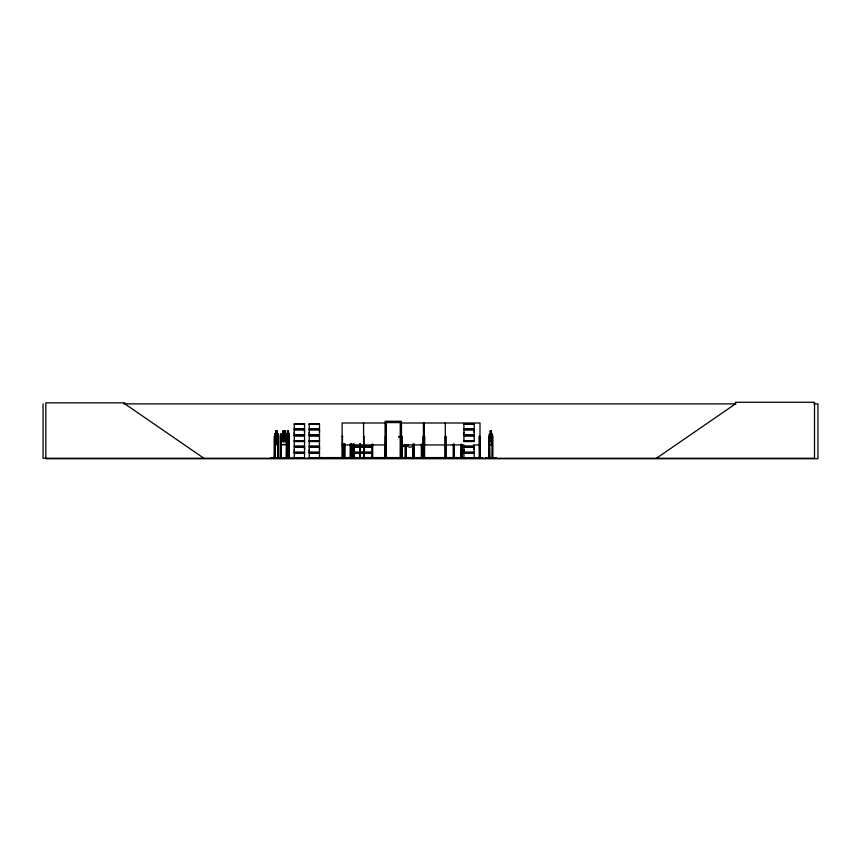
<?xml version="1.0" encoding="UTF-8"?>
<svg xmlns="http://www.w3.org/2000/svg" width="861" height="861" viewBox="0 0 861 861"><rect width="100%" height="100%" fill="white"/><g stroke="black" fill="none" stroke-linecap="round" stroke-linejoin="round"><path stroke-width="1.29" d="M294.29 452.176L294.29 449.657M294.29 434.913L294.29 432.394M304.536 449.657L304.536 447.128L294.279 447.128L294.279 452.176L304.546 452.176L304.546 447.128M304.536 432.394L304.536 429.876L294.279 429.876L294.279 434.913L304.546 434.913L304.546 429.876M309.228 452.176L309.228 447.128L319.496 447.128L319.485 452.176L309.228 452.176L309.239 449.657M309.228 434.913L309.228 429.876L319.496 429.876L319.485 434.913L309.228 434.913L309.239 432.394M319.485 449.657L319.485 447.128M319.485 432.394L319.485 429.876M463.918 452.176L463.918 447.128L474.185 447.128L474.174 452.176L463.918 452.176L463.928 449.657M463.918 434.913L463.918 429.876L474.185 429.876L474.174 434.913L463.918 434.913L463.928 432.394M474.174 449.657L474.174 447.128M474.174 432.394L474.174 429.876M404.713 444.33L404.648 446.246L404.078 446.246L405.628 444.9L408.426 444.9L404.078 446.246L407.339 444.814M408.964 458.256L417.015 457.815L382.187 458.213M409.072 457.848L417.004 457.826M288.973 444.61L288.962 433.729M304.546 441.004L294.171 440.907L304.546 440.8M294.247 458.256L294.29 453.187M309.196 458.256L319.496 458.052L319.496 453.187L309.228 453.187L309.228 458.052M352.257 444.072L352.181 458.063M463.821 440.907L474.196 441.004M463.853 458.084L474.196 458.052L474.174 453.187L463.918 453.187L463.961 458.256M491.33 433.729L492.492 434.719L492.061 444.61L489.435 444.61M277.974 444.61L278.512 441.93M277.22 433.718L277.802 439.756L277.134 441.919L275.897 441.919L275.229 439.756L275.229 434.719L275.897 433.815M277.156 434.816L275.897 434.719M277.102 433.729L278.081 433.718L274.885 433.815M278.081 433.718L278.534 434.783L277.963 433.729M485.313 458.256L496.593 458.256M485.453 458.213L496.442 458.213M492.793 458.256L492.75 436.333L492.18 436.333L492.148 458.267L492.815 457.471M270.655 457.858L293.02 458.267M277.651 458.256L277.759 441.489M277.834 458.203L277.963 457.471M405.1 458.203L405.057 446.224M346.025 458.203L338.631 457.826L367.819 458.203M347.026 458.203L376.214 457.858L369.132 458.203M359.866 458.256L359.78 444.072M360.07 457.848L360.285 444.072M286.81 433.729L286.509 458.267M286.896 433.729L286.756 458.267L286.831 444.072M442.532 458.203L447.666 458.267M442.554 457.848L447.655 457.815M447.623 457.848L442.554 458.16M346.036 457.858L338.621 457.848M350.879 458.213L350.814 444.072M488.962 458.213L489.522 433.729M419.619 457.848L428.434 457.858M294.182 458.138L304.546 458.052L304.536 453.187L294.279 453.187M352.117 458.181L352.171 457.471M274.444 458.267L274.971 433.729M274.95 444.61L274.971 433.815M287.552 433.815L287.057 440.907L287.875 438.389L288.672 441.015L288.058 437.808L288.607 434.665L287.552 434.719L287.552 439.756L288.424 439.756L288.424 434.654L287.865 437.184L287.144 434.665L287.09 439.756L287.552 441.919L288.424 441.919L288.887 434.719L288.446 431.027L287.434 431.027L287.466 433.815L287.52 431.027M286.347 439.756L285.174 441.919L283 441.919L281.827 439.756L281.827 434.719L283 433.815L283 431.113M490.243 433.815L489.683 439.756L490.243 441.919L491.287 441.919L491.846 439.756L491.33 431.027M280.492 458.267L280.535 434.687L281.278 433.729L282.914 433.729M289.038 444.524L281.31 444.524L280.654 434.73L281.321 433.729M405.908 444.965L404.648 446.246L407.479 444.814M401.592 447.472L405.553 444.599M656.448 458.267L735.488 403.874L735.488 402.27L814.517 402.27L814.517 458.267L43.05 458.267L43.05 403.874M399.138 437.151C400.29 435.3 397.265 437.205 399.31 436.968M123.855 403.874L735.897 403.874M813.914 403.874L817.95 403.874L817.95 458.73L45.827 458.73L45.827 402.84L124.867 402.84L124.867 403.874L203.896 458.267M386.406 422.514L400.161 422.514M385.513 422.999L342.118 422.999L342.118 458.267M294.268 423.795L304.546 423.795M309.217 423.795L319.496 423.795M463.907 423.795L474.196 423.795M309.217 423.999L319.496 423.989L319.485 428.864L309.228 428.864L309.228 423.999M294.29 424.301L304.536 424.301M309.239 424.301L319.485 424.301M463.928 424.301L474.174 424.301M294.279 428.864L304.546 428.864L304.546 423.999L294.268 423.989L294.29 428.864M294.204 429.208L304.611 429.208M309.153 429.208L319.56 429.208M463.853 429.208L474.26 429.208M294.204 429.521L304.611 429.521M309.153 429.521L319.56 429.521M463.853 429.521L474.26 429.521M275.778 433.729L275.778 431.027L277.177 431.027L277.177 444.61M491.405 431.027L490.21 431.027L490.329 433.815M275.821 431.113L277.134 431.113M282.946 431.113L285.174 431.113M287.466 431.113L288.424 431.113M490.243 431.113L491.373 431.113M276.919 431.565L276.123 431.565L276.123 432.47L276.919 432.47M288.263 431.565L287.714 431.565L288.263 432.47M274.863 433.729L275.918 433.729M285.206 433.729L287.52 433.729M288.37 433.729L289.048 433.729M489.446 433.729L490.286 433.729M281.31 433.815L289.038 433.815M489.457 433.815L492.115 433.815M278.437 434.676L278.415 458.267L278.157 457.471M289.382 434.676L289.264 458.267M489.166 434.687L489.511 444.61M492.524 434.676L492.406 458.267M294.204 435.268L304.611 435.268M309.153 435.268L319.56 435.268M463.853 435.268L474.26 435.268M294.204 435.58L304.611 435.58M309.153 435.58L319.56 435.58M463.853 435.58L474.26 435.58M294.279 435.935L304.546 435.935L304.546 440.789L294.29 440.66M278.372 436.333L278.125 458.267M286.229 436.333L287.326 436.333M342.118 436.333L342.743 436.333M363.568 436.333L364.192 436.333M385.384 436.333L385.093 458.267M401.484 436.333L402.098 436.333L402.141 458.267L402.098 457.471M480.007 436.333L479.254 436.333L479.362 458.267M489.145 436.333L489.489 458.267L489.403 436.333M275.897 439.756L277.134 439.756M319.485 440.66L309.239 440.66L309.228 435.935L319.496 435.935L319.496 440.789L309.217 440.789M463.928 440.66L474.174 440.66L474.174 435.935L463.918 435.935L463.918 440.789L474.196 440.789M309.142 440.95L319.496 441.058M309.217 441.23L319.496 441.241L319.485 446.116L309.228 446.116L309.228 441.262M463.907 441.241L474.196 441.23M294.29 441.553L304.536 441.553M309.239 441.553L319.485 441.553M463.928 441.553L474.174 441.553M274.519 441.93L274.853 444.61L278.103 444.61L278.555 434.665M280.578 441.93L281.299 444.61L289.059 444.61M286.509 441.93L286.885 444.61M274.885 444.524L278.028 444.524M489.457 444.524L492.115 444.524M342.118 444.943L385.513 444.943M401.484 444.943L463.982 444.943M473.335 444.943L480.007 444.943M294.279 446.116L304.546 446.116L304.546 441.262L294.268 441.262L294.29 446.116M352.214 446.116L362.481 446.116M362.911 446.116L371.801 446.116M463.918 446.116L474.185 446.116M294.204 446.472L304.611 446.472M309.153 446.472L319.56 446.472M352.138 446.472L362.546 446.472M362.847 446.472L371.866 446.472M463.853 446.472L474.26 446.472M294.204 446.784L304.611 446.784M309.153 446.784L319.56 446.784M352.138 446.784L362.546 446.784M362.847 446.784L371.866 446.784M463.853 446.784L474.26 446.784M352.214 447.128L362.481 447.128M362.911 447.128L371.801 447.128M352.214 452.176L362.481 452.176M362.911 452.176L371.801 452.176M294.204 452.52L304.611 452.52M309.153 452.52L319.56 452.52M352.138 452.52L362.546 452.52M362.847 452.52L371.866 452.52M463.853 452.52L474.26 452.52M294.204 452.832L304.611 452.832M309.153 452.832L319.56 452.832M352.138 452.832L362.546 452.832M362.847 452.832L371.866 452.832M463.853 452.832L474.26 452.832M352.214 453.187L362.481 453.187M362.911 453.187L371.801 453.187M274.874 457.471L274.132 457.471L274.196 458.267L274.196 436.333L274.81 436.333L274.917 458.256M277.694 457.471L278.437 457.471M289.328 457.471L288.715 458.267M319.539 457.589L464.639 457.589M473.496 457.589L480.341 457.589L480.341 458.267M489.08 457.471L489.78 457.471M389.29 458.213L382.123 458.267M452.595 457.815L455.878 457.858L452.595 458.267M460.355 457.826L463.595 457.858M477.489 457.826L482.569 457.858M294.29 457.912L304.536 457.912M309.239 457.912L319.485 457.912M382.155 457.858L389.258 457.858M463.928 457.912L474.174 457.912M485.475 457.858L496.42 457.858M347.026 458.16L376.225 458.203M455.889 458.203L452.649 458.16L452.714 457.589M360.425 444.072L360.372 458.267L360.501 457.471M351.665 457.815L351.557 444.072M353.279 458.203L353.236 457.471M353.58 458.213L353.57 457.471M274.724 458.203L274.562 444.072M286.724 433.729L287.596 434.676M286.627 441.919L286.907 444.524M492.514 457.471L492.524 458.267M489.715 444.072L489.748 458.267M479.997 458.267L480.007 422.999L401.484 422.999L401.452 458.267M479.835 436.333L479.9 458.267M479.738 457.471L479.717 458.267M479.426 436.333L479.523 458.267M479.179 457.471L479.179 458.267M478.953 457.589L478.953 458.267M478.791 457.589L478.791 458.267M461.98 458.267L461.905 444.254L461.679 458.267M461.313 457.471L461.335 458.267M461.141 458.267L461.216 444.254L461.033 458.267M454.188 444.254L454.156 458.267M454.081 444.254L453.984 458.267M453.618 457.471L453.596 458.267M453.51 444.254L453.424 458.267L453.392 444.254M452.294 457.589L452.294 458.267M445.944 458.267L445.869 436.333L445.115 436.333L445.115 458.267M445.697 436.333L445.761 458.267M445.6 457.471L445.578 458.267M445.385 457.471L445.406 458.267M445.288 422.999L445.288 458.267M424.591 458.267L424.57 436.333L424.075 458.267M424.376 436.333L424.355 458.267L424.29 422.999M423.72 458.267L423.677 436.333L423.063 436.333L423.02 458.267M423.472 457.471L423.472 458.267M423.429 422.999L423.268 458.267M422.094 444.254L422.062 458.267L421.987 444.254M421.513 457.471L421.524 458.267M421.298 444.254L421.363 458.267M421.223 457.471L421.223 458.267M414.389 444.254L414.356 458.267M414.27 444.254L414.173 458.267M413.818 457.471L413.797 458.267M413.7 444.254L413.7 458.267M413.409 444.254L413.431 458.267M413.312 457.471L413.269 458.267M413.129 444.254L413.151 458.267M412.936 444.254L413.022 458.267M412.419 457.589L412.419 458.267M411.73 457.589L411.73 458.267M411.031 457.589L411.031 458.267M406.198 444.9L406.198 458.16M405.628 444.9L405.628 458.16M401.85 436.333L401.893 458.267M401.732 436.333L401.689 458.267M401.334 458.267L401.334 421.341L385.244 421.341L385.341 458.267M401.118 458.267L401.118 421.546L385.448 421.546L385.459 458.267M400.161 458.267L400.247 422.417L386.32 422.417L386.406 458.267M385.793 457.471L385.803 458.267M385.75 457.471L385.76 458.267M374.438 457.589L374.438 458.267M373.05 457.589L373.05 458.267M372.716 444.254L372.716 458.267M372.512 457.471L372.512 458.267M372.339 444.254L372.361 458.267M372.296 457.471L372.296 458.267M372.103 444.254L372.049 458.267M364.311 444.254L364.354 458.267M364.192 444.254L364.106 458.267M363.945 436.333L363.891 458.267L363.816 444.254M363.568 422.999L363.643 458.267M363.525 457.471L363.525 458.267M359.64 444.072L359.715 458.267M359.564 457.471L359.478 458.267M354.097 444.072L354.172 458.267M353.946 444.072L353.849 458.267L353.828 457.471M353.451 444.072L353.451 458.267M352.999 457.471L353.085 458.267M352.913 457.471L352.913 458.267M351.471 457.471L351.471 458.267M351.159 444.072L351.245 458.267L351.008 444.072M350.771 444.254L350.728 458.267M350.513 444.072L350.438 458.267M350.362 444.072L350.298 458.267M344.895 457.471L344.895 458.267M344.82 444.072L344.755 458.267M344.68 444.072L344.583 458.267M344.239 444.072L344.325 458.267M344.034 444.072L344.142 458.267M343.959 457.471L343.959 458.267M343.496 444.072L343.496 458.267L343.41 457.471M342.743 444.254L342.786 458.267M342.495 436.333L342.538 458.267M342.323 457.471L342.323 458.267M320.378 457.589L320.378 458.267M319.582 457.589L319.582 458.267M318.193 457.589L318.193 458.267M294.29 435.935L294.279 440.789M289.296 457.471L289.318 458.267M289.005 436.333L288.973 458.267M288.736 444.072L288.887 458.267M288.37 431.027L288.338 433.815M287.466 444.072L287.466 458.267L287.542 457.471L286.164 457.471L286.196 458.267M287.23 457.471L287.208 458.267M286.95 457.471L286.95 458.267M286.229 458.267L286.347 434.719L285.174 433.815L285.206 431.027L282.871 431.027L282.946 433.815M285.131 431.113L285.131 433.815M281.213 458.267L281.213 457.471L280.277 457.471L280.277 458.267M280.998 436.333L280.998 458.267L281.138 436.333L280.352 436.333L280.352 458.267M277.059 431.113L277.059 433.815M275.854 431.027L275.918 444.61M413.71 445.18A287.746 30.738 -83.9 0 1 406.123 444.696M406.93 444.696A1.604 1.604 0 0 1 404.67 444.706M491.857 440.907L490.878 438.389L489.898 440.907L490.641 437.797L489.995 434.665L491.287 434.719L491.287 439.756L490.243 439.756L490.253 434.687L490.867 437.184L491.814 434.708L491.104 437.808L491.857 440.907M397.965 457.826L405.144 457.815L397.965 457.858M286.067 440.907L285.271 440.918L284.033 438.389C283.269 442.694 280.245 441.047 283.538 437.797C280.449 434.73 283.204 433.061 284.001 437.184C284.754 433.061 287.703 434.719 284.507 437.808L286.067 440.907M474.196 423.978L463.907 423.989L463.928 428.864L474.185 428.864L474.185 423.999M284.787 431.565L283.387 431.565L283.387 432.47L284.787 432.47L284.787 431.565M491.104 431.565L490.426 431.565L490.426 432.47L491.104 432.47L491.104 431.565M285.174 434.719L283 434.719L283 439.756L285.174 439.756L285.174 434.719"/></g></svg>
